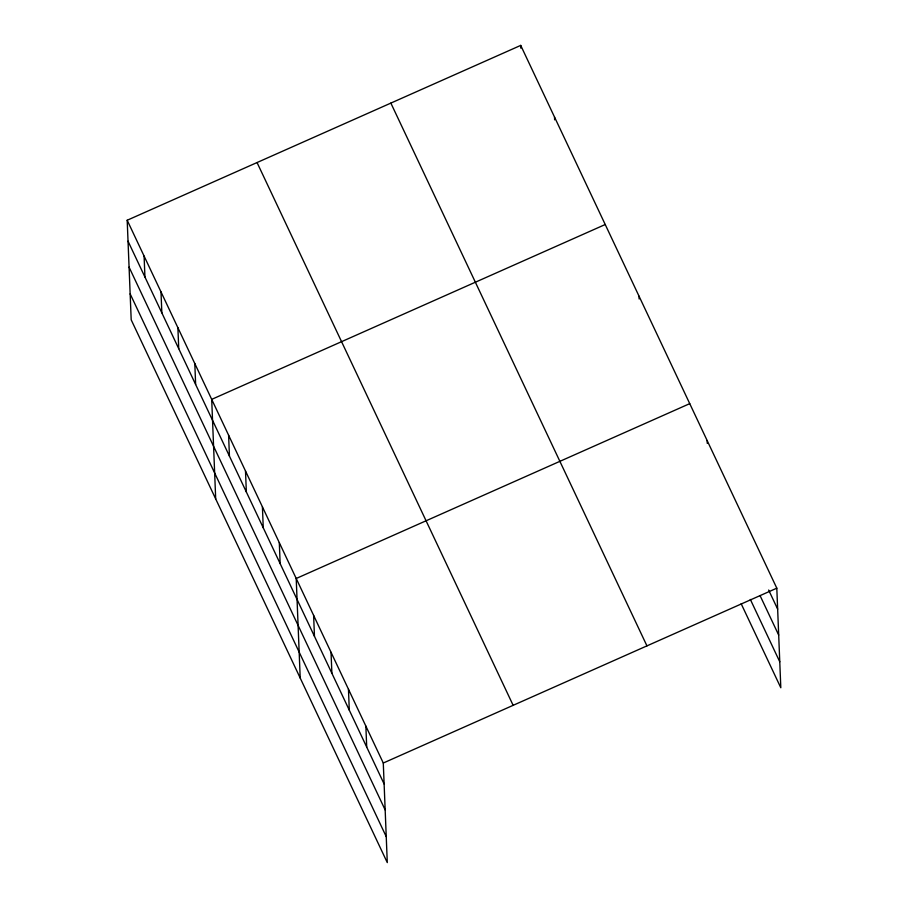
<?xml version="1.0" encoding="UTF-8"?>
<svg xmlns="http://www.w3.org/2000/svg" width="908" height="908" viewBox="0 0 908 908"><rect width="100%" height="100%" fill="white"/><g stroke="black" fill="none" stroke-linecap="round" stroke-linejoin="round"><path stroke-width="1.36" d="M127.188 220.247L383.278 763.026L387.285 862.6L131.195 319.82L127.188 220.247L520.715 45.4L776.805 588.18L780.812 687.753L741.178 603.752M605.227 224.514L211.7 399.372L215.695 498.935M689.74 403.64L296.212 578.487L300.207 678.06M383.278 763.026L776.805 588.18M768.645 590.041L777.657 609.132M760.075 595.625L778.689 635.078M750.349 599.439L779.768 661.807M390.86 103.103L646.95 645.883M257.055 162.555L513.145 705.334M128.028 241.199L384.118 783.979M129.072 267.145L385.162 809.925M130.15 293.874L386.24 836.654M707.15 440.539L707.264 443.342M639.028 296.167L639.141 298.959M554.527 117.053L554.64 119.845M520.715 45.4L520.829 48.192M365.867 726.116L366.707 747.068M348.456 689.217L349.296 710.158M331.034 652.307L331.885 673.259M313.623 615.397L314.463 636.349M279.312 542.666L280.152 563.618M262.412 506.834L263.252 527.786M245.501 471.014L246.352 491.966M228.6 435.193L229.44 456.145M194.8 363.541L195.64 384.493M177.9 327.72L178.74 348.672M161 291.899L161.84 312.851M144.088 256.079L144.94 277.031"/></g></svg>
